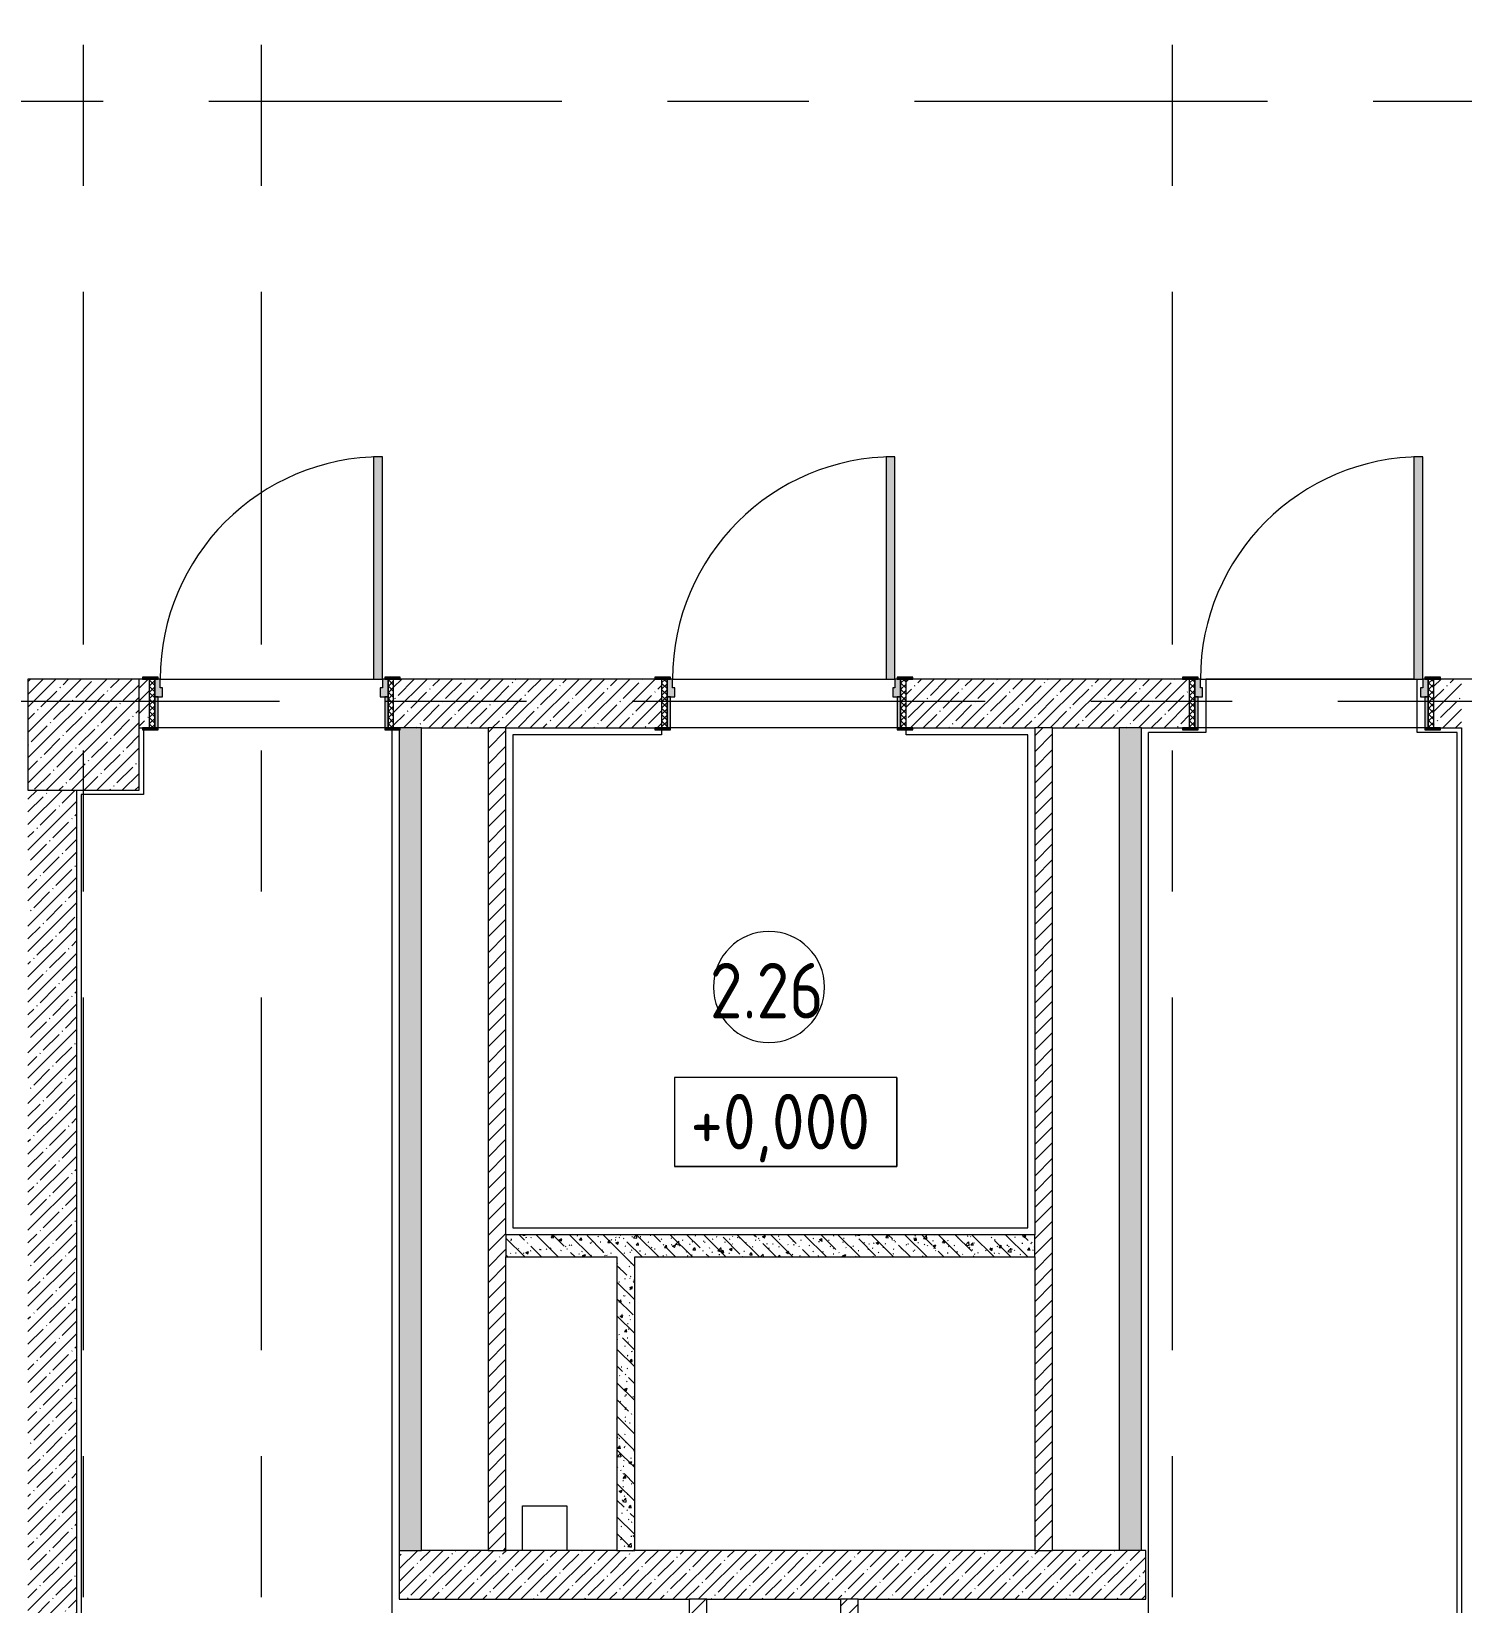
# Model space of a CAD drawing. Header units: millimetres. Extents: x 35143 to 244272, y -8553 to 29000.
# Drawn here: x 65425 to 71860, y 3745 to 10814 of the extents above; entities that cross this region are included whole.
import ezdxf

# ---------------------------------------------------------------- set-up
doc = ezdxf.new("R2010")
doc.units = ezdxf.units.MM
doc.linetypes.add('Осевая', pattern=[3175, 635, -476.25, 1587.5, -476.25])
for name, color, linetype, lineweight in [('A-AREA-IDEN', 7, 'Continuous', 9), ('A-WALL-1', 7, 'Continuous', 13), ('G-ANNO-DIMS', 7, 'Continuous', 9), ('I-WALL', 7, 'Continuous', 9), ('S-COLS', 7, 'Continuous', 9), ('Оси-2', 7, 'Осевая', 9)]:
    doc.layers.add(name, color=color, linetype=linetype, lineweight=lineweight)
for name, color, linetype, lineweight, true_color in [('A-DOOR-1', 7, 'Continuous', 9, 0xaaaaaa), ('A-DOOR-2', 7, 'Continuous', 9, 0xe2e2e2), ('A-DOOR-FRAM-1', 7, 'Continuous', 9, 0xe2e2e2), ('A-DOOR-FRAM-2', 7, 'Continuous', 9, 0xaaaaaa), ('A-FLOR-1', 7, 'Continuous', 9, 0xaaaaaa), ('I-WALL-1', 7, 'Continuous', 9, 0x787878)]:
    doc.layers.add(name, color=color, linetype=linetype, lineweight=lineweight, true_color=true_color)
doc.styles.add('GOST Common', font='GOST_Common.ttf', dxfattribs={"width": 0.9, "height": 250})
pattern_1 = [(45, (0, 0), (-57.02463, 57.02463), []), (45, (57.025, 0), (-57.02463, 57.02463), [100.806, -20.161, 3.353, -16.808])]
pattern_2 = [(45, (0, 0), (-35.35534, 35.35534), [])]
pattern_3 = [(135, (0, 0), (-75.43415, -75.43415), [106.68, -17.78, 3.556, -17.78]), (135, (0, 75.39), (-75.43415, -75.43415), []), (50, (0, 0), (127.52922, -11.15758), [13.335, -146.685]), (355, (0, 0), (-24.66966, 133.74002), [10.668, -117.348]), (100.451, (10.63, -0.93), (102.85973, 122.58178), [11.333, -124.663]), (46.184, (0, 35.56), (189.75516, -29.43036), [20.002, -220.027]), (96.636, (15.81, 33.1), (166.1822, 173.1996), [17, -186.995]), (351.184, (0, 35.56), (166.18393, 173.1976), [16.002, -176.022]), (21, (17.78, 26.67), (106.13027, -71.58603), [13.335, -146.685]), (326, (17.78, 26.67), (43.26188, 128.93175), [10.668, -117.348]), (71.451, (26.62, 20.7), (149.39198, 57.34505), [11.333, -124.663]), (37.5, (0, 0), (2.162228, 59.188357), [3.353, -112.573, 3.353, -115.773, -117.792]), (37.5, (0, 0), (2.162228, 59.188357), [-235.052, 3.353, -114.44]), (7.5, (0, 0), (46.77386, 70.12615), [3.353, -64.567, 3.353, -109.906, -44.894]), (7.5, (0, 0), (46.77386, 70.12615), [-181.178, 3.353, -41.542]), (327.5, (-39.65, 0), (94.91367, -4.010093), [3.353, -41.097, 3.353, -135.331, -184.023]), (327.5, (-39.65, 0), (94.91367, -4.010093), [-183.134, 3.353, -180.67]), (317.5, (-57.43, 0), (103.69057, 17.79882), [3.353, -54.432, 3.353, -88.748, -130.683]), (317.5, (-57.43, 0), (103.69057, 17.79882), [-149.885, 3.353, -127.33])]
pattern_4 = [(135, (1751.41, 174.685), (-14.14214, -14.14214), []), (225, (1751.41, 174.685), (14.14214, -14.14214), [])]
pattern_5 = [(45, (-371.384, 174.685), (-14.1421, 14.1421), []), (135, (-371.384, 174.685), (-14.1421, -14.1421), [])]

# ---------------------------------------------------------------- blocks, each defined once
blk = doc.blocks.new('BSC_Колонна _Прямоугольная - 500х500-V13-План монтажа стен и перегородок 2 этажа в осях 12-23')
at = {"layer": 'S-COLS'}
h = blk.add_hatch(dxfattribs=at)
h.set_pattern_fill('FP_14', color=256, style=0, pattern_type=2)
h.set_pattern_definition([(45, (-65660, -7650), (-57.02463, 57.02463), []), (45, (-65602.975, -7650), (-57.02463, 57.02463), [100.806, -20.161, 3.353, -16.808])])
h.paths.add_polyline_path([(-250, -250), (250, -250), (250, 250), (-250, 250)])
for p, q in [((250, 250), (-250, 250)), ((-250, 250), (-250, -250)), ((250, -250), (250, 250)), ((-250, -250), (250, -250))]:
    blk.add_line(p, q, dxfattribs=at)
blk = doc.blocks.new('110_Дверь_СКБ_1Ст_Внутренняя1 - Д-4_1 1100x2100h_ОО_туалет для мальч_ и дев_-32102845-План монтажа стен и перегородок 2 этажа в осях 12-23')
at = {"layer": 'A-DOOR-1'}
h = blk.add_hatch(dxfattribs=at)
h.set_pattern_fill('FP_36', color=256, style=0, pattern_type=2)
h.set_pattern_definition(pattern_4)
h.paths.add_polyline_path([(562.5, -110), (562.5, 110), (537.5, 110), (537.5, -110)])
at = {"layer": 'A-DOOR-2'}
h = blk.add_hatch(color=256, dxfattribs=at)
h.paths.add_polyline_path([(537.5, 30), (537.5, 110), (512.5, 110), (512.5, 70), (502.5, 70), (502.5, 30)])
h.paths.add_polyline_path([(-477.5, 30), (-477.5, 70), (-487.5, 70), (-487.5, 110), (-512.5, 110), (-512.5, 30)])
at = {"layer": 'A-DOOR-FRAM-1'}
for points in [[(472.5, 110), (512.5, 110), (512.5, 1110), (472.5, 1110), (472.5, 650.9)], [(-497.5, 110), (-497.5, 118), (-567.5, 118), (-567.5, 110)], [(-497.5, 109), (-497.5, 110), (-512.5, 109)], [(592.5, 110), (592.5, 118), (522.5, 118), (522.5, 110)], [(537.5, 109), (537.5, 110), (522.5, 109)], [(-497.5, -110), (-497.5, 30), (-512.5, 30), (-512.5, -110)], [(537.5, -110), (537.5, 30), (522.5, 30), (522.5, -110)], [(-497.5, -118), (-497.5, -110), (-567.5, -110), (-567.5, -118)], [(592.5, -118), (592.5, -110), (522.5, -110), (522.5, -118)]]:
    blk.add_hatch(color=256, dxfattribs=at).paths.add_polyline_path(points)
at = {"layer": 'A-DOOR-FRAM-2'}
h = blk.add_hatch(dxfattribs=at)
h.set_pattern_fill('FP_37', color=256, style=0, pattern_type=2)
h.set_pattern_definition(pattern_5)
h.paths.add_polyline_path([(-512.5, -110), (-512.5, 110), (-537.5, 110), (-537.5, -110)])
at = {"layer": 'A-DOOR-1'}
for p, q in [((512.5, 1110), (472.5, 1110)), ((472.5, 1110), (472.5, 110)), ((512.5, 110), (512.5, 1110)), ((472.5, 110), (512.5, 110))]:
    blk.add_line(p, q, dxfattribs=at)
blk.add_arc((512.5, 110), 1000, 90, 180, dxfattribs=at)
at = {"layer": 'A-DOOR-FRAM-2'}
for p, q in [((-497.5, 118), (-567.5, 118)), ((-567.5, 118), (-567.5, 110)), ((-567.5, 110), (-497.5, 110)), ((-512.5, 110), (-537.5, 110)), ((-537.5, 110), (-537.5, -110)), ((-487.5, 110), (-512.5, 110)), ((-512.5, 110), (-512.5, 30)), ((-512.5, -110), (-512.5, 110)), ((-497.5, 110), (-512.5, 110)), ((-512.5, 110), (-512.5, 109)), ((-512.5, 109), (-497.5, 109)), ((-497.5, 110), (-497.5, 118)), ((-497.5, 109), (-497.5, 110)), ((-487.5, 70), (-487.5, 110)), ((512.5, 110), (512.5, 70)), ((537.5, 110), (512.5, 110)), ((592.5, 118), (522.5, 118)), ((522.5, 118), (522.5, 110)), ((537.5, 110), (522.5, 110)), ((522.5, 110), (522.5, 109)), ((522.5, 110), (592.5, 110)), ((522.5, 109), (537.5, 109)), ((537.5, 30), (537.5, 110)), ((562.5, 110), (537.5, 110)), ((537.5, 110), (537.5, -110)), ((537.5, 109), (537.5, 110)), ((562.5, -110), (562.5, 110)), ((592.5, 110), (592.5, 118)), ((-512.5, 30), (-477.5, 30)), ((-497.5, 30), (-512.5, 30)), ((-512.5, 30), (-512.5, -110)), ((-497.5, -110), (-497.5, 30)), ((-477.5, 70), (-487.5, 70)), ((-477.5, 30), (-477.5, 70)), ((512.5, 70), (502.5, 70)), ((502.5, 70), (502.5, 30)), ((502.5, 30), (537.5, 30)), ((537.5, 30), (522.5, 30)), ((522.5, 30), (522.5, -110)), ((537.5, -110), (537.5, 30)), ((-497.5, -110), (-567.5, -110)), ((-567.5, -110), (-567.5, -118)), ((-567.5, -118), (-497.5, -118)), ((-537.5, -110), (-512.5, -110)), ((-512.5, -110), (-497.5, -110)), ((-497.5, -118), (-497.5, -110)), ((522.5, -110), (537.5, -110)), ((592.5, -110), (522.5, -110)), ((522.5, -110), (522.5, -118)), ((522.5, -118), (592.5, -118)), ((537.5, -110), (562.5, -110)), ((592.5, -118), (592.5, -110))]:
    blk.add_line(p, q, dxfattribs=at)
blk = doc.blocks.new('110_Дверь_СКБ_1Ст_Внутренняя1 - Д-4_1 1100x2100h_ОО_туалет для мальч_ и дев_-V27-План монтажа стен и перегородок 2 этажа в осях 12-23')
at = {"layer": 'A-DOOR-1'}
h = blk.add_hatch(dxfattribs=at)
h.set_pattern_fill('FP_36', color=256, style=0, pattern_type=2)
h.set_pattern_definition(pattern_4)
h.paths.add_polyline_path([(562.5, -110), (562.5, 110), (537.5, 110), (537.5, -110)])
at = {"layer": 'A-DOOR-2'}
h = blk.add_hatch(color=256, dxfattribs=at)
h.paths.add_polyline_path([(537.5, 30), (537.5, 110), (512.5, 110), (512.5, 70), (502.5, 70), (502.5, 30)])
h.paths.add_polyline_path([(-477.5, 30), (-477.5, 70), (-487.5, 70), (-487.5, 110), (-512.5, 110), (-512.5, 30), (-509, 30)])
at = {"layer": 'A-DOOR-FRAM-1'}
for points in [[(472.5, 110), (512.5, 110), (512.5, 1110), (472.5, 1110), (472.5, 650.9)], [(-497.5, 110), (-497.5, 118), (-567.5, 118), (-567.5, 110), (-509, 110)], [(-497.5, 109), (-497.5, 110), (-509, 109)], [(592.5, 110), (592.5, 118), (522.5, 118), (522.5, 110)], [(537.5, 109), (537.5, 110), (522.5, 109)], [(-512.5, -110), (-497.5, -110), (-497.5, 30), (-512.5, 30)], [(537.5, -110), (537.5, 30), (522.5, 30), (522.5, -110)], [(-497.5, -118), (-497.5, -110), (-567.5, -110), (-567.5, -118), (-509, -118)], [(592.5, -118), (592.5, -110), (522.5, -110), (522.5, -118)]]:
    blk.add_hatch(color=256, dxfattribs=at).paths.add_polyline_path(points)
at = {"layer": 'A-DOOR-FRAM-2'}
h = blk.add_hatch(dxfattribs=at)
h.set_pattern_fill('FP_37', color=256, style=0, pattern_type=2)
h.set_pattern_definition(pattern_5)
h.paths.add_polyline_path([(-512.5, -110), (-512.5, 110), (-537.5, 110), (-537.5, -110)])
at = {"layer": 'A-DOOR-1'}
for p, q in [((512.5, 1110), (472.5, 1110)), ((472.5, 1110), (472.5, 110)), ((512.5, 110), (512.5, 1110)), ((472.5, 110), (512.5, 110))]:
    blk.add_line(p, q, dxfattribs=at)
blk.add_arc((512.5, 110), 1000, 90, 180, dxfattribs=at)
at = {"layer": 'A-DOOR-FRAM-2'}
for p, q in [((-497.5, 118), (-567.5, 118)), ((-567.5, 118), (-567.5, 110)), ((-567.5, 110), (-497.5, 110)), ((-512.5, 110), (-537.5, 110)), ((-537.5, 110), (-537.5, -110)), ((-487.5, 110), (-512.5, 110)), ((-512.5, 110), (-512.5, 30)), ((-512.5, -110), (-512.5, 110)), ((-497.5, 110), (-512.5, 110)), ((-512.5, 110), (-512.5, 109)), ((-512.5, 109), (-497.5, 109)), ((-497.5, 110), (-497.5, 118)), ((-497.5, 109), (-497.5, 110)), ((-487.5, 70), (-487.5, 110)), ((512.5, 110), (512.5, 70)), ((537.5, 110), (512.5, 110)), ((592.5, 118), (522.5, 118)), ((522.5, 118), (522.5, 110)), ((537.5, 110), (522.5, 110)), ((522.5, 110), (522.5, 109)), ((522.5, 110), (592.5, 110)), ((522.5, 109), (537.5, 109)), ((537.5, 30), (537.5, 110)), ((562.5, 110), (537.5, 110)), ((537.5, 110), (537.5, -110)), ((537.5, 109), (537.5, 110)), ((562.5, -110), (562.5, 110)), ((592.5, 110), (592.5, 118)), ((-512.5, 30), (-477.5, 30)), ((-497.5, 30), (-512.5, 30)), ((-512.5, 30), (-512.5, -110)), ((-497.5, -110), (-497.5, 30)), ((-477.5, 70), (-487.5, 70)), ((-477.5, 30), (-477.5, 70)), ((512.5, 70), (502.5, 70)), ((502.5, 70), (502.5, 30)), ((502.5, 30), (537.5, 30)), ((537.5, 30), (522.5, 30)), ((522.5, 30), (522.5, -110)), ((537.5, -110), (537.5, 30)), ((-497.5, -110), (-567.5, -110)), ((-567.5, -110), (-567.5, -118)), ((-567.5, -118), (-497.5, -118)), ((-537.5, -110), (-512.5, -110)), ((-512.5, -110), (-497.5, -110)), ((-497.5, -118), (-497.5, -110)), ((522.5, -110), (537.5, -110)), ((592.5, -110), (522.5, -110)), ((522.5, -110), (522.5, -118)), ((522.5, -118), (592.5, -118)), ((537.5, -110), (562.5, -110)), ((592.5, -118), (592.5, -110))]:
    blk.add_line(p, q, dxfattribs=at)
blk = doc.blocks.new('110_Дверь_СКБ_1Ст_Внутренняя1 - Д-4 1100x2100h_су мгн-31586709-План монтажа стен и перегородок 2 этажа в осях 12-23')
at = {"layer": 'A-DOOR-1'}
h = blk.add_hatch(dxfattribs=at)
h.set_pattern_fill('FP_36', color=256, style=0, pattern_type=2)
h.set_pattern_definition(pattern_4)
h.paths.add_polyline_path([(562.5, -110), (562.5, 110), (537.5, 110), (537.5, -110)])
at = {"layer": 'A-DOOR-2'}
h = blk.add_hatch(color=256, dxfattribs=at)
h.paths.add_polyline_path([(537.5, 30), (537.5, 110), (512.5, 110), (512.5, 70), (502.5, 70), (502.5, 30)])
h.paths.add_polyline_path([(-477.5, 30), (-477.5, 70), (-487.5, 70), (-487.5, 110), (-512.5, 110), (-512.5, 30)])
at = {"layer": 'A-DOOR-FRAM-1'}
for points in [[(472.5, 110), (512.5, 110), (512.5, 1110), (472.5, 1110), (472.5, 650.9)], [(-497.5, 110), (-497.5, 118), (-567.5, 118), (-567.5, 110)], [(-497.5, 109), (-497.5, 110), (-512.5, 109)], [(592.5, 110), (592.5, 118), (522.5, 118), (522.5, 110)], [(537.5, 109), (537.5, 110), (522.5, 109)], [(-497.5, -110), (-497.5, 30), (-512.5, 30), (-512.5, -110)], [(537.5, -110), (537.5, 30), (522.5, 30), (522.5, -110)], [(-497.5, -118), (-497.5, -110), (-567.5, -110), (-567.5, -118)], [(592.5, -118), (592.5, -110), (522.5, -110), (522.5, -118)]]:
    blk.add_hatch(color=256, dxfattribs=at).paths.add_polyline_path(points)
at = {"layer": 'A-DOOR-FRAM-2'}
h = blk.add_hatch(dxfattribs=at)
h.set_pattern_fill('FP_37', color=256, style=0, pattern_type=2)
h.set_pattern_definition(pattern_5)
h.paths.add_polyline_path([(-512.5, -110), (-512.5, 110), (-537.5, 110), (-537.5, -110)])
at = {"layer": 'A-DOOR-1'}
for p, q in [((512.5, 1110), (472.5, 1110)), ((472.5, 1110), (472.5, 110)), ((512.5, 110), (512.5, 1110)), ((472.5, 110), (512.5, 110))]:
    blk.add_line(p, q, dxfattribs=at)
blk.add_arc((512.5, 110), 1000, 90, 180, dxfattribs=at)
at = {"layer": 'A-DOOR-FRAM-2'}
for p, q in [((-497.5, 118), (-567.5, 118)), ((-567.5, 118), (-567.5, 110)), ((-567.5, 110), (-497.5, 110)), ((-512.5, 110), (-537.5, 110)), ((-537.5, 110), (-537.5, -110)), ((-487.5, 110), (-512.5, 110)), ((-512.5, 110), (-512.5, 30)), ((-512.5, -110), (-512.5, 110)), ((-497.5, 110), (-512.5, 110)), ((-512.5, 110), (-512.5, 109)), ((-512.5, 109), (-497.5, 109)), ((-497.5, 110), (-497.5, 118)), ((-497.5, 109), (-497.5, 110)), ((-487.5, 70), (-487.5, 110)), ((512.5, 110), (512.5, 70)), ((537.5, 110), (512.5, 110)), ((592.5, 118), (522.5, 118)), ((522.5, 118), (522.5, 110)), ((537.5, 110), (522.5, 110)), ((522.5, 110), (522.5, 109)), ((522.5, 110), (592.5, 110)), ((522.5, 109), (537.5, 109)), ((537.5, 30), (537.5, 110)), ((562.5, 110), (537.5, 110)), ((537.5, 110), (537.5, -110)), ((537.5, 109), (537.5, 110)), ((562.5, -110), (562.5, 110)), ((592.5, 110), (592.5, 118)), ((-512.5, 30), (-477.5, 30)), ((-497.5, 30), (-512.5, 30)), ((-512.5, 30), (-512.5, -110)), ((-497.5, -110), (-497.5, 30)), ((-477.5, 70), (-487.5, 70)), ((-477.5, 30), (-477.5, 70)), ((512.5, 70), (502.5, 70)), ((502.5, 70), (502.5, 30)), ((502.5, 30), (537.5, 30)), ((537.5, 30), (522.5, 30)), ((522.5, 30), (522.5, -110)), ((537.5, -110), (537.5, 30)), ((-497.5, -110), (-567.5, -110)), ((-567.5, -110), (-567.5, -118)), ((-567.5, -118), (-497.5, -118)), ((-537.5, -110), (-512.5, -110)), ((-512.5, -110), (-497.5, -110)), ((-497.5, -118), (-497.5, -110)), ((522.5, -110), (537.5, -110)), ((592.5, -110), (522.5, -110)), ((522.5, -110), (522.5, -118)), ((522.5, -118), (592.5, -118)), ((537.5, -110), (562.5, -110)), ((592.5, -118), (592.5, -110))]:
    blk.add_line(p, q, dxfattribs=at)
blk = doc.blocks.new('Марка_Помещения - Номер-25198446-План монтажа стен и перегородок 2 этажа в осях 12-23')
at = {"layer": 'A-AREA-IDEN'}
for start, end in [(360, 180), (180, 360)]:
    blk.add_arc((0, 0), 2.5, start, end, dxfattribs=at)
blk = doc.blocks.new('Высотные отметки - 10х4_h_-17668695-План монтажа стен и перегородок 2 этажа в осях 12-23')
at = {"layer": 'G-ANNO-DIMS'}
for p, q in [((-5, 4), (-5, 0)), ((5, 4), (-5, 4)), ((5, 4), (-5, 4)), ((-5, 4), (-5, 0)), ((5, 4), (5, 0)), ((5, 0), (5, 4)), ((5, 0), (-5, 0)), ((-5, 0), (5, 0))]:
    blk.add_line(p, q, dxfattribs=at)

msp = doc.modelspace()

# ---------------------------------------------------------------- hatches: boundary and pattern name
at = {"layer": 'I-WALL'}
h = msp.add_hatch(dxfattribs=at)
h.set_pattern_fill('FP_17', color=256, style=0, pattern_type=2)
h.set_pattern_definition(pattern_1)
h.paths.add_polyline_path([(71808.5, 7680), (71860, 7680), (71860, 7900), (71735, 7900), (71735, 7680), (71765, 7680)])
h.paths.add_polyline_path([(70635, 7680), (70635, 7900), (69360.5, 7900), (69360.5, 7680), (70605, 7680)])
h.paths.add_polyline_path([(68230.5, 7680), (68260.5, 7680), (68260.5, 7900), (67055, 7900), (67055, 7680), (67560, 7680)])
h.paths.add_polyline_path([(65925, 7680), (65955, 7680), (65955, 7900), (65910, 7900), (65910, 7680)])
h = msp.add_hatch(dxfattribs=at)
h.set_pattern_fill('FP_22', color=256, style=0, pattern_type=2)
h.set_pattern_definition(pattern_2)
h.paths.add_polyline_path([(67480, 3980), (67560, 3980), (67560, 7680), (67480, 7680), (67480, 4966.7)])
h = msp.add_hatch(dxfattribs=at)
h.set_pattern_fill('FP_22', color=256, style=0, pattern_type=2)
h.set_pattern_definition(pattern_2)
h.paths.add_polyline_path([(70020, 3980), (70020, 7680), (69940, 7680), (69940, 3980)])
h = msp.add_hatch(dxfattribs=at)
h.set_pattern_fill('FP_17', color=256, style=0, pattern_type=2)
h.set_pattern_definition(pattern_1)
h.paths.add_polyline_path([(65410, 400), (65630, 400), (65630, 7400), (65410, 7400), (65410, 1492.5)])
h = msp.add_hatch(dxfattribs=at)
h.set_pattern_fill('FP_17', color=256, style=0, pattern_type=2)
h.set_pattern_definition(pattern_1)
h.paths.add_polyline_path([(70440, 3760), (70440, 3980), (67080, 3980), (67080, 3760), (70352.2, 3760)])
h = msp.add_hatch(dxfattribs=at)
h.set_pattern_fill('FP_22', color=256, style=0, pattern_type=2)
h.set_pattern_definition(pattern_2)
h.paths.add_polyline_path([(68465, 120), (68465, 3760), (68385, 3760), (68385, 120)])
h = msp.add_hatch(dxfattribs=at)
h.set_pattern_fill('FP_22', color=256, style=0, pattern_type=2)
h.set_pattern_definition(pattern_2)
h.paths.add_polyline_path([(69145, 120), (69145, 3760), (69065, 3760), (69065, 120)])
at = {"layer": 'I-WALL-1'}
h = msp.add_hatch(dxfattribs=at)
h.set_pattern_fill('FP_27', color=256, style=0, pattern_type=2)
h.set_pattern_definition(pattern_3)
h.paths.add_polyline_path([(67180, 3980), (67180, 7680), (67085, 7680), (67085, 7672), (67080, 7672), (67080, 3980)])
h = msp.add_hatch(dxfattribs=at)
h.set_pattern_fill('FP_27', color=256, style=0, pattern_type=2)
h.set_pattern_definition(pattern_3)
h.paths.add_polyline_path([(70320, 3980), (70420, 3980), (70420, 7680), (70320, 7680), (70320, 6124.8)])
h = msp.add_hatch(dxfattribs=at)
h.set_pattern_fill('FP_27', color=256, style=0, pattern_type=2)
h.set_pattern_definition(pattern_3)
h.paths.add_polyline_path([(69940, 5300), (69940, 5400), (67560, 5400), (67560, 5300), (68896, 5300)])
h = msp.add_hatch(dxfattribs=at)
h.set_pattern_fill('FP_27', color=256, style=0, pattern_type=2)
h.set_pattern_definition(pattern_3)
h.paths.add_polyline_path([(68140, 3980), (68140, 5300), (68060, 5300), (68060, 3980)])

# ---------------------------------------------------------------- linework, layer by layer
at = {"layer": 'A-FLOR-1'}
for p, q in [((66005, 7900), (66965, 7900)), ((68310.5, 7900), (69270.5, 7900)), ((70685, 7900), (71645, 7900)), ((71645, 7900), (70710, 7900)), ((70710, 7900), (70710, 7660)), ((71660, 7660), (71660, 7900)), ((65930, 7672), (65930, 7380)), ((67049, 140), (67049, 7672)), ((68260.5, 7649), (67591, 7649)), ((67591, 7649), (67591, 5431)), ((68260.5, 7672), (68260.5, 7649)), ((69360.5, 7649), (69360.5, 7672)), ((69909, 7649), (69360.5, 7649)), ((69909, 5431), (69909, 7649)), ((70710, 7660), (70451, 7660)), ((70451, 140), (70451, 7660)), ((71840, 7660), (71660, 7660)), ((71840, 526.7), (71840, 7660)), ((65930, 7380), (65650, 7380)), ((65650, 7380), (65650, 526.5)), ((67591, 5431), (69909, 5431)), ((67635, 3980), (67635, 4180)), ((67635, 4180), (67835, 4180)), ((67835, 4180), (67835, 3980))]:
    msp.add_line(p, q, dxfattribs=at)
at = {"layer": 'A-WALL-1'}
for p, q in [((67180, 7680), (67085, 7680)), ((67560, 7680), (67480, 7680)), ((70020, 7680), (69940, 7680)), ((70420, 7680), (70320, 7680)), ((67560, 5400), (67560, 5300)), ((69940, 5300), (69940, 5400)), ((67080, 3980), (67180, 3980)), ((67480, 3980), (67560, 3980)), ((68060, 3980), (68140, 3980)), ((69940, 3980), (70020, 3980)), ((68465, 3760), (68385, 3760)), ((69145, 3760), (69065, 3760))]:
    msp.add_line(p, q, dxfattribs=at)
at = {"layer": 'I-WALL'}
for p, q in [((65925, 7900), (65910, 7900)), ((66005, 7900), (66965, 7900)), ((68230.5, 7900), (67085, 7900)), ((68310.5, 7900), (69270.5, 7900)), ((70605, 7900), (69390.5, 7900)), ((70685, 7900), (70710, 7900)), ((71860, 7900), (71765, 7900)), ((72250, 7900), (71860, 7900)), ((65910, 7680), (65925, 7680)), ((67015, 7680), (65995, 7680)), ((67080, 7672), (67080, 3760)), ((67180, 3980), (67180, 7680)), ((67180, 7680), (67480, 7680)), ((67480, 7680), (67480, 3980)), ((67560, 5400), (67560, 7680)), ((67560, 7680), (68230.5, 7680)), ((69320.5, 7680), (68300.5, 7680)), ((69390.5, 7680), (69940, 7680)), ((69940, 7680), (69940, 5400)), ((70020, 3980), (70020, 7680)), ((70020, 7680), (70320, 7680)), ((70320, 7680), (70320, 3980)), ((70420, 3980), (70420, 7680)), ((70420, 7680), (70605, 7680)), ((71695, 7680), (70675, 7680)), ((71765, 7680), (71860, 7680)), ((71860, 7680), (71860, 515.5)), ((65630, 400), (65630, 7400)), ((69940, 5400), (67560, 5400)), ((67560, 3980), (67560, 5300)), ((67560, 5300), (68060, 5300)), ((68060, 5300), (68060, 3980)), ((68140, 5300), (69940, 5300)), ((68140, 3980), (68140, 5300)), ((69940, 5300), (69940, 3980)), ((67480, 3980), (67180, 3980)), ((68060, 3980), (67560, 3980)), ((69940, 3980), (68140, 3980)), ((70440, 3980), (70020, 3980)), ((70440, 3760), (70440, 3980)), ((67080, 3760), (68385, 3760)), ((68385, 3760), (68385, 120)), ((68465, 3760), (69065, 3760)), ((68465, 120), (68465, 3760)), ((69065, 3760), (69065, 120)), ((69145, 3760), (70440, 3760)), ((69145, 120), (69145, 3760))]:
    msp.add_line(p, q, dxfattribs=at)
at = {"layer": 'Оси-2'}
for p, q in [((65660, 593.7), (65660, 24898.1)), ((66460, 593.7), (66460, 24898.1)), ((70560, 593.7), (70560, 24898.1)), ((39712.5, 10500), (82250, 10500)), ((38442.5, 7800), (82250, 7800))]:
    msp.add_line(p, q, dxfattribs=at)

# ---------------------------------------------------------------- block references
at = {"layer": 'A-AREA-IDEN', "xscale": 99.99999999999993, "yscale": 99.99999999999993, "zscale": 99.99999999999993}
msp.add_blockref('Марка_Помещения - Номер-25198446-План монтажа стен и перегородок 2 этажа в осях 12-23', (68743.9, 6514.4), dxfattribs=at)
at = {"layer": 'A-DOOR-1'}
for name, p in [('110_Дверь_СКБ_1Ст_Внутренняя1 - Д-4_1 1100x2100h_ОО_туалет для мальч_ и дев_-V27-План монтажа стен и перегородок 2 этажа в осях 12-23', (66492.5, 7790)), ('110_Дверь_СКБ_1Ст_Внутренняя1 - Д-4 1100x2100h_су мгн-31586709-План монтажа стен и перегородок 2 этажа в осях 12-23', (68798, 7790)), ('110_Дверь_СКБ_1Ст_Внутренняя1 - Д-4_1 1100x2100h_ОО_туалет для мальч_ и дев_-32102845-План монтажа стен и перегородок 2 этажа в осях 12-23', (71172.5, 7790))]:
    msp.add_blockref(name, p, dxfattribs=at)
at = {"layer": 'G-ANNO-DIMS', "xscale": 99.99999999999993, "yscale": 99.99999999999993, "zscale": 99.99999999999993}
msp.add_blockref('Высотные отметки - 10х4_h_-17668695-План монтажа стен и перегородок 2 этажа в осях 12-23', (68819.5, 5707.1), dxfattribs=at)
at = {"layer": 'S-COLS'}
msp.add_blockref('BSC_Колонна _Прямоугольная - 500х500-V13-План монтажа стен и перегородок 2 этажа в осях 12-23', (65660, 7650), dxfattribs=at)

# ---------------------------------------------------------------- texts
at = {"layer": 'A-AREA-IDEN', "insert": (68478.1, 6622.9), "char_height": 250, "width": 663.797, "attachment_point": 1, "style": 'GOST Common'}
msp.add_mtext('2.26', dxfattribs=at)
at = {"layer": 'G-ANNO-DIMS', "insert": (68390.8, 6033.8), "char_height": 250, "width": 1028.823, "attachment_point": 1, "line_spacing_factor": 1.022761, "style": 'GOST Common'}
msp.add_mtext('+0,000', dxfattribs=at)

doc.saveas('drawing.dxf')
